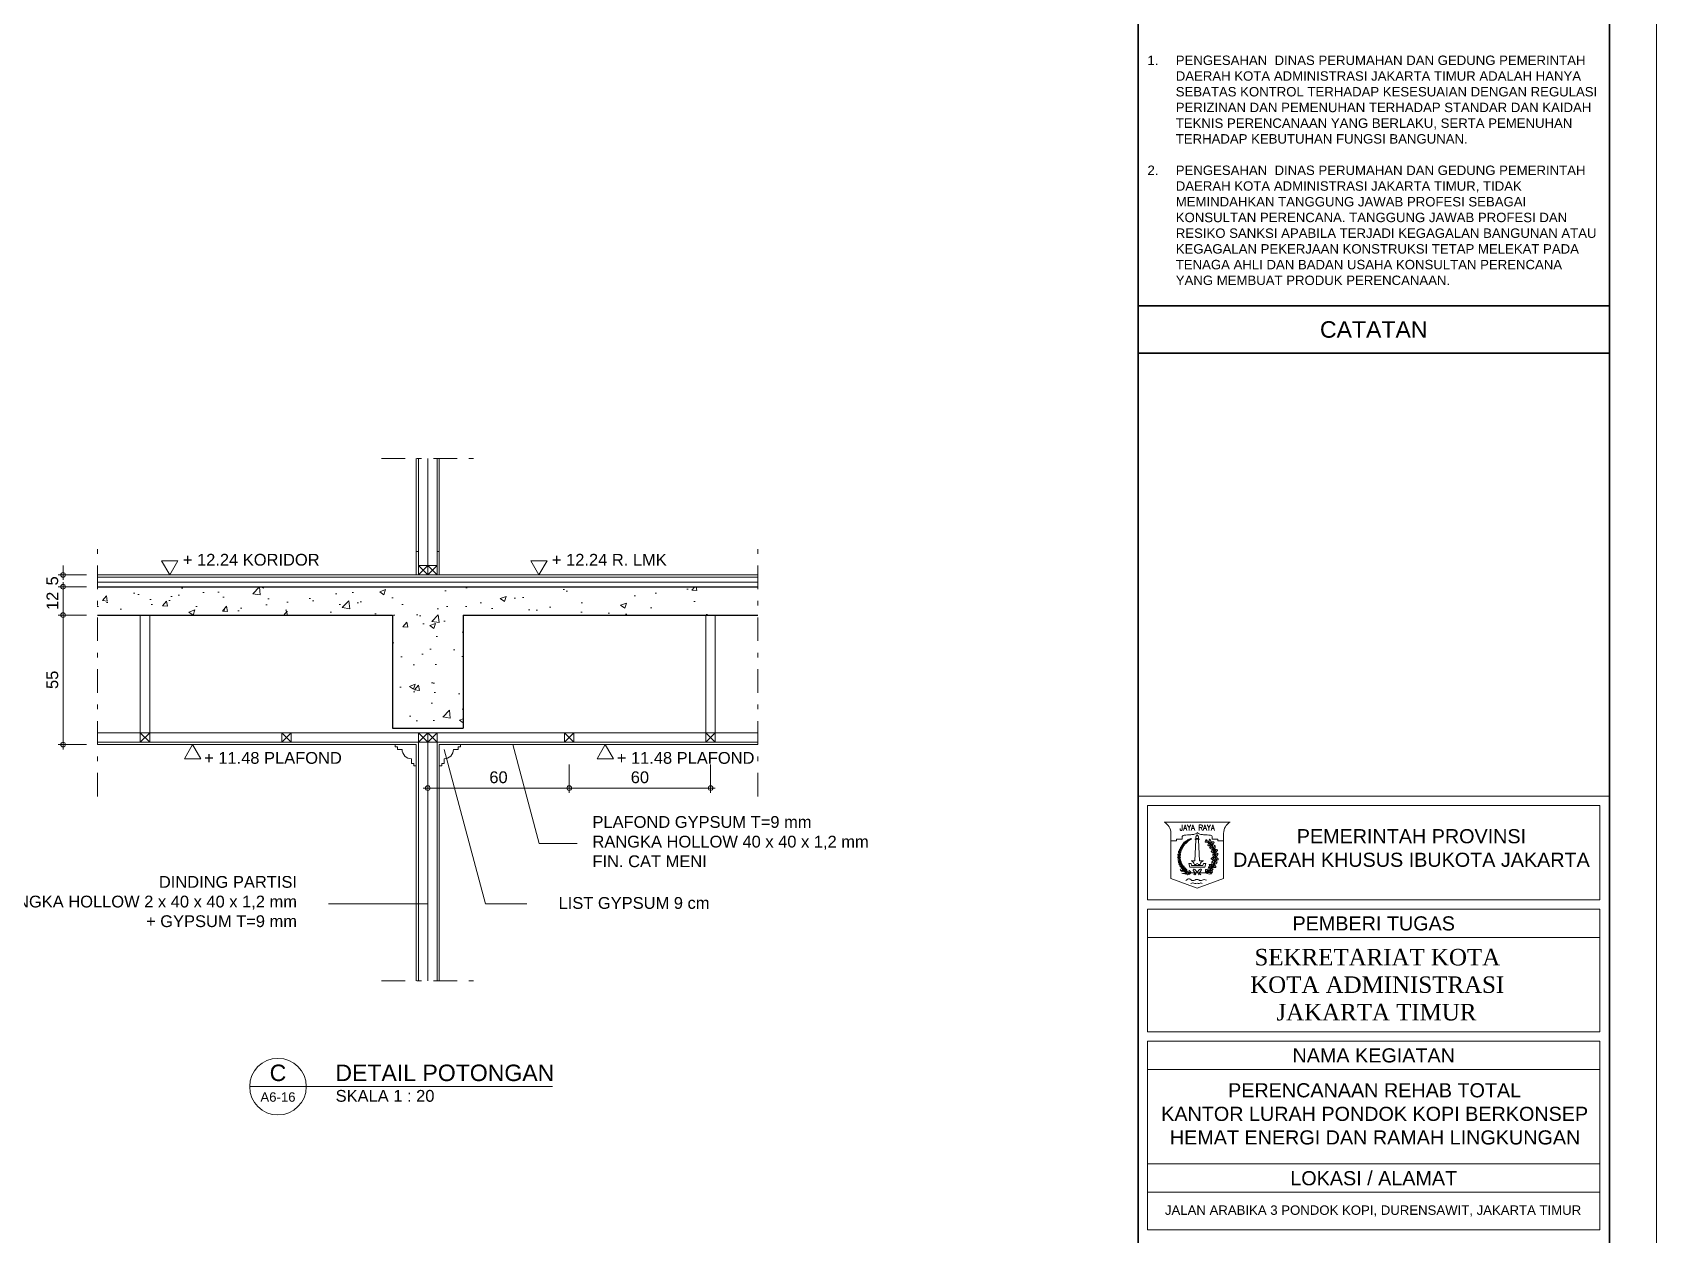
# Model space of a CAD drawing. Header units: millimetres. Extents: x -11 to 1625, y -267 to 180.
# Drawn here: x 611.28 to 645.74, y -45.44 to -19.94 of the extents above; entities that cross this region are included whole.
import ezdxf
from ezdxf.enums import TextEntityAlignment as Align

# ---------------------------------------------------------------- set-up
doc = ezdxf.new("R2010")
doc.units = ezdxf.units.MM
doc.linetypes.add('DASHDOT', pattern=[1, 0.5, -0.25, 0, -0.25])
for name, color, linetype, lineweight in [('ars', 11, 'Continuous', 5), ('blk', 1, 'Continuous', 30), ('GRS KOP', 1, 'Continuous', 35), ('kop', 7, 'Continuous', 20), ('lan', 7, 'Continuous', 15), ('not', 7, 'Continuous', 20), ('PARTISI', 190, 'Continuous', 9), ('pla', 213, 'Continuous', 15), ('u', 6, 'Continuous', 20)]:
    doc.layers.add(name, color=color, linetype=linetype, lineweight=lineweight)
doc.styles.add('BARU', font='complex.shx')
doc.styles.add('S', font='SIMPLEX', dxfattribs={"width": 1.1})
doc.styles.get("Standard").update_dxf_attribs({"font": 'ARIALUNI.TTF'})
doc.linetypes.add('BATTING', pattern='A,0.0001,-0.1,[134,ltypeshp.shx,S=0.1,R=0,X=-0.1,Y=0],-0.2,[134,ltypeshp.shx,S=0.1,R=180,X=0.1,Y=0],-0.1', length=0.4001)
doc.dimstyles.new('SK-20', dxfattribs={"dimtxt": 0.25, "dimasz": 0.1, "dimexe": 0.1, "dimexo": 0, "dimgap": 0.1, "dimtad": 1, "dimdec": 0, "dimlfac": 20, "dimzin": 12, "dimdsep": 46, "dimtxsty": 'Standard', "dimblk": 'BULAT', "dimcen": 0.1, "dimdle": 0.1, "dimclrd": 256, "dimclre": 256, "dimclrt": 256, "dimadec": 0, "dimazin": 3, "dimtfac": 1, "dimtdec": 0, "dimtix": 1, "dimtofl": 0, "dimtmove": 0, "dimatfit": 3, "dimldrblk": 'BULAT', "dimfxl": 0, "dimtolj": 1, "dimtzin": 0, "dimlwd": -1, "dimlwe": -1, "dimarcsym": 0})

# ---------------------------------------------------------------- blocks, each defined once
blk = doc.blocks.new('kop')
at = {"layer": 'ars'}
for p, q in [((74.521, 35.599), (74.496, 35.614)), ((74.534, 35.595), (74.538, 35.581)), ((74.578, 35.526), (74.553, 35.541)), ((74.578, 35.526), (74.581, 35.555)), ((74.6, 35.468), (74.612, 35.457)), ((74.621, 35.202), (74.607, 35.228)), ((74.614, 35.467), (74.614, 35.452)), ((74.634, 35.366), (74.615, 35.388)), ((74.621, 35.202), (74.64, 35.225)), ((74.631, 35.289), (74.635, 35.273)), ((74.634, 35.366), (74.643, 35.394)), ((74.642, 35.304), (74.637, 35.29)), ((74.472, 34.989), (74.502, 34.992)), ((74.537, 35.048), (74.537, 35.078)), ((74.552, 35.066), (74.578, 35.081))]:
    blk.add_line(p, q, dxfattribs=at)
for centre, radius, start, end in [((74.278, 35.315), 0.405, 114.0856, 237.6325), ((73.942, 35.493), 0.0488, 150.2996, 214.761), ((73.859, 35.489), 0.0488, 330.2996, 34.761), ((73.948, 35.451), 0.0488, 98.58, 163.0414), ((73.894, 35.513), 0.0488, 278.58, 343.0414), ((73.961, 35.528), 0.0488, 145.7989, 210.2603), ((73.879, 35.531), 0.0488, 325.7989, 30.2603), ((73.916, 35.552), 0.0488, 274.0793, 338.5407), ((73.965, 35.485), 0.0488, 94.0793, 158.5407), ((73.985, 35.56), 0.0488, 139.3679, 203.8292), ((73.904, 35.572), 0.0488, 319.3679, 23.8292), ((73.984, 35.517), 0.0488, 87.6483, 152.1096), ((73.943, 35.589), 0.0488, 267.6483, 332.1096), ((74.012, 35.589), 0.0488, 133.8416, 198.303), ((73.932, 35.609), 0.0488, 313.8416, 18.303), ((74.007, 35.547), 0.0488, 82.122, 146.5834), ((73.973, 35.622), 0.0488, 262.122, 326.5834), ((74.036, 35.612), 0.0439, 126.6239, 191.0853), ((73.967, 35.639), 0.0439, 306.6239, 11.0853), ((74.026, 35.575), 0.0439, 74.9043, 139.3657), ((74.005, 35.646), 0.0439, 254.9043, 319.3657), ((74, 35.656), 0.0352, 303.961, 8.4223), ((74.054, 35.632), 0.0352, 123.961, 188.4223), ((74.045, 35.603), 0.0352, 72.2414, 136.7027), ((74.03, 35.66), 0.0352, 252.2414, 316.7027), ((74.027, 35.676), 0.0352, 297.7406, 2.2019), ((74.078, 35.647), 0.0352, 117.7406, 182.2019), ((74.066, 35.619), 0.0352, 66.021, 130.4823), ((74.057, 35.677), 0.0352, 246.021, 310.4823), ((74.097, 35.661), 0.0281, 113.4007, 177.862), ((74.058, 35.688), 0.0281, 293.4007, 357.862), ((74.086, 35.64), 0.0281, 61.6811, 126.1424), ((74.082, 35.687), 0.0281, 241.6811, 306.1424), ((74.082, 35.701), 0.0281, 293.4007, 357.862), ((74.121, 35.674), 0.0281, 113.4007, 177.862), ((74.11, 35.653), 0.0281, 61.6811, 126.1424), ((74.106, 35.7), 0.0281, 241.6811, 306.1424), ((74.117, 35.713), 0.0281, 260.9368, 325.3982), ((74.136, 35.669), 0.0281, 80.9368, 145.3982), ((74.232, 35.315), 0.405, 302.3675, 44.4851), ((74.485, 35.674), 0.0613, 235.5154, 280.6207), ((74.445, 35.613), 0.0507, 1.4248, 71.624), ((74.541, 35.601), 0.0613, 235.5154, 280.6207), ((74.589, 35.652), 0.0795, 151.1819, 225.9956), ((74.502, 35.54), 0.0507, 1.4248, 71.624), ((74.526, 35.44), 0.0795, 20.9123, 95.7261), ((74.592, 35.547), 0.0795, 200.9123, 275.7261), ((74.464, 35.633), 0.0795, 331.1819, 45.9956), ((74.611, 35.596), 0.0507, 162.5946, 232.7938), ((74.538, 35.6), 0.0613, 313.598, 358.7033), ((74.684, 35.504), 0.0795, 133.1999, 208.0136), ((74.559, 35.525), 0.0795, 313.1999, 28.0136), ((73.816, 35.253), 0.061, 2.2926, 66.7539), ((73.901, 35.312), 0.061, 182.2926, 246.7539), ((73.829, 35.191), 0.061, 12.6628, 77.1241), ((73.902, 35.264), 0.061, 192.6628, 257.1241), ((73.906, 35.362), 0.061, 172.3995, 236.8608), ((73.812, 35.319), 0.061, 352.3995, 56.8608), ((73.907, 35.225), 0.061, 200.2151, 264.6765), ((73.844, 35.143), 0.061, 20.2151, 84.6765), ((73.916, 35.414), 0.061, 164.619, 229.0804), ((73.817, 35.384), 0.061, 344.619, 49.0804), ((73.921, 35.183), 0.061, 206.1601, 270.6214), ((73.867, 35.095), 0.061, 26.1601, 90.6214), ((73.933, 35.316), 0.061, 120.6799, 185.1412), ((73.842, 35.364), 0.061, 300.6799, 5.1412), ((73.923, 35.456), 0.0488, 158.8649, 223.3262), ((73.936, 35.271), 0.061, 130.573, 195.0343), ((73.852, 35.424), 0.061, 292.8994, 357.3608), ((73.937, 35.365), 0.061, 112.8994, 177.3608), ((73.842, 35.44), 0.0488, 338.8649, 43.3262), ((73.837, 35.302), 0.061, 310.573, 15.0343), ((73.943, 35.23), 0.061, 140.9432, 205.4045), ((73.873, 35.469), 0.0488, 287.1453, 351.6066), ((73.935, 35.415), 0.0488, 107.1453, 171.6066), ((73.841, 35.243), 0.061, 320.9432, 25.4045), ((73.957, 35.19), 0.061, 140.9432, 205.4045), ((73.854, 35.203), 0.061, 320.9432, 25.4045), ((73.974, 35.153), 0.061, 146.9028, 211.3642), ((73.871, 35.155), 0.061, 326.9028, 31.3642), ((73.997, 35.115), 0.061, 146.6953, 211.1566), ((73.893, 35.117), 0.061, 326.6953, 31.1566), ((74.644, 35.186), 0.0795, 153.0891, 227.9029), ((74.627, 35.286), 0.0613, 205.6201, 250.7254), ((74.52, 35.163), 0.0795, 333.0891, 47.9029), ((74.623, 35.449), 0.0613, 217.2288, 262.3342), ((74.663, 35.361), 0.0795, 171.1641, 245.9779), ((74.552, 35.301), 0.0795, 351.1641, 65.9779), ((74.566, 35.403), 0.0507, 343.1383, 53.3375), ((74.562, 35.252), 0.0507, 331.5296, 41.7288), ((74.602, 35.228), 0.0795, 271.02, 345.8338), ((74.68, 35.129), 0.0795, 91.02, 165.8338), ((74.682, 35.427), 0.0507, 150.0679, 220.2671), ((74.688, 35.241), 0.0507, 128.2781, 198.4773), ((74.63, 35.285), 0.0613, 279.2815, 324.3868), ((74.721, 35.315), 0.0795, 113.3027, 188.1164), ((74.611, 35.377), 0.0795, 293.3027, 8.1164), ((74.611, 35.447), 0.0613, 301.0712, 346.1766), ((73.941, 35.145), 0.061, 208.508, 272.9693), ((73.891, 35.055), 0.061, 28.508, 92.9693), ((73.921, 35.015), 0.061, 40.0311, 104.4924), ((73.953, 35.113), 0.061, 220.0311, 284.4924), ((73.956, 34.978), 0.061, 49.2006, 113.662), ((73.971, 35.08), 0.061, 229.2006, 293.662), ((74.021, 35.084), 0.061, 144.8635, 209.3249), ((73.918, 35.089), 0.061, 324.8635, 29.3249), ((73.99, 34.949), 0.061, 44.4223, 108.8836), ((74.014, 35.049), 0.061, 224.4223, 288.8836), ((74.049, 35.054), 0.061, 144.4903, 208.9516), ((73.946, 35.059), 0.061, 324.4903, 28.9516), ((74.08, 35.031), 0.061, 156.1803, 220.6416), ((73.978, 35.016), 0.061, 336.1803, 40.6416), ((74.567, 35.052), 0.0795, 137.1076, 211.9214), ((74.441, 35.064), 0.0795, 317.1076, 31.9214), ((74.547, 34.969), 0.0507, 83.4432, 153.6424), ((74.537, 35.042), 0.0613, 234.4466, 279.5519), ((74.569, 34.993), 0.0612, 69.8962, 144.7099), ((74.541, 35.085), 0.0612, 249.8962, 324.7099), ((74.582, 35.119), 0.0613, 176.9872, 222.0926), ((74.509, 35.12), 0.0507, 302.8967, 13.0959), ((74.629, 35.078), 0.0507, 106.5818, 176.781), ((74.591, 35.141), 0.0613, 257.5851, 302.6905)]:
    blk.add_arc(centre, radius, start, end, dxfattribs=at)
at = {"layer": 'ars', "color": 11}
for centre, radius, start, end in [((74.491, 34.995), 0.0613, 158.8696, 203.9749), ((74.422, 35.02), 0.0507, 284.779, 354.9783), ((74.44, 34.986), 0.016, 270, 302.3675)]:
    blk.add_arc(centre, radius, start, end, dxfattribs=at)
at = {"layer": 'ars'}
for points, start_tangent, end_tangent in [([(74.461, 35.651), (74.466, 35.634), (74.45, 35.624), (74.429, 35.623), (74.426, 35.64), (74.439, 35.661), (74.444, 35.672), (74.461, 35.663), (74.461, 35.651)], (0.714442, -0.699695), (0.714442, -0.699695)), ([(74.518, 35.578), (74.523, 35.561), (74.507, 35.551), (74.486, 35.55), (74.483, 35.567), (74.496, 35.588), (74.501, 35.599), (74.518, 35.589), (74.518, 35.578)], (0.714442, -0.699695), (0.714442, -0.699695)), ([(74.571, 35.605), (74.582, 35.591), (74.6, 35.598), (74.612, 35.615), (74.601, 35.627), (74.576, 35.629), (74.564, 35.631), (74.562, 35.612), (74.571, 35.605)], (0.149901, -0.988701), (0.149901, -0.988701)), ([(74.551, 35.127), (74.539, 35.113), (74.521, 35.122), (74.51, 35.139), (74.522, 35.151), (74.547, 35.151), (74.559, 35.152), (74.56, 35.133), (74.551, 35.127)], (-0.223771, -0.974642), (-0.223771, -0.974642)), ([(74.594, 35.435), (74.593, 35.416), (74.574, 35.412), (74.555, 35.418), (74.556, 35.435), (74.576, 35.451), (74.584, 35.459), (74.597, 35.445), (74.594, 35.435)], (0.458819, -0.88853), (0.458819, -0.88853)), ([(74.596, 35.277), (74.591, 35.26), (74.572, 35.259), (74.554, 35.269), (74.559, 35.285), (74.581, 35.297), (74.591, 35.303), (74.601, 35.287), (74.596, 35.277)], (0.270637, -0.962681), (0.270637, -0.962681)), ([(74.644, 35.445), (74.652, 35.429), (74.671, 35.432), (74.687, 35.445), (74.678, 35.46), (74.654, 35.467), (74.643, 35.472), (74.637, 35.453), (74.644, 35.445)], (-0.068112, -0.997678), (-0.068112, -0.997678)), ([(74.66, 35.272), (74.661, 35.253), (74.68, 35.25), (74.699, 35.256), (74.697, 35.273), (74.677, 35.288), (74.669, 35.297), (74.656, 35.282), (74.66, 35.272)], (-0.433585, -0.901113), (-0.433585, -0.901113)), ([(74.463, 35.013), (74.447, 35.004), (74.433, 35.018), (74.428, 35.037), (74.443, 35.045), (74.467, 35.037), (74.479, 35.034), (74.474, 35.016), (74.463, 35.013)], (-0.515761, -0.856733), (-0.515761, -0.856733)), ([(74.549, 35.011), (74.537, 34.997), (74.548, 34.981), (74.566, 34.972), (74.576, 34.985), (74.573, 35.01), (74.573, 35.022), (74.554, 35.021), (74.549, 35.011)], (-0.942817, -0.33331), (-0.942817, -0.33331)), ([(74.614, 35.117), (74.608, 35.1), (74.624, 35.089), (74.645, 35.088), (74.649, 35.104), (74.636, 35.126), (74.631, 35.137), (74.614, 35.128), (74.614, 35.117)], (-0.735998, -0.676983), (-0.735998, -0.676983))]:
    blk.add_spline(points, degree=3, dxfattribs=dict(at, start_tangent=start_tangent, end_tangent=end_tangent))
for points in [[(74.445, 34.97), (74.47, 34.975), (74.522, 34.973), (74.56, 34.955)], [(74.445, 34.97), (74.468, 34.959), (74.518, 34.947), (74.56, 34.955)]]:
    blk.add_spline(points, degree=3, dxfattribs=at)
at = {"layer": 'GRS KOP'}
for p, q in [((73, 1), (73, 54)), ((83, 1), (83, 54)), ((73, 47), (83, 47)), ((73, 46), (83, 46))]:
    blk.add_line(p, q, dxfattribs=at)
blk.add_lwpolyline([(1, 54), (83, 54), (83, 1), (1, 1)], close=True, dxfattribs=at)
at = {"layer": 'kop', "color": 7}
for p, q in [((84, 55), (84, 0)), ((84, 55), (84, 0)), ((74.205, 35.69), (74.305, 35.69)), ((74.225, 35.67), (74.205, 35.23)), ((74.235, 35.698), (74.275, 35.698)), ((74.285, 35.67), (74.305, 35.23)), ((74.075, 35.17), (74.124, 35.17)), ((74.075, 35.17), (74.095, 35.09)), ((74.124, 35.23), (74.124, 35.228)), ((74.124, 35.23), (74.205, 35.23)), ((74.124, 35.228), (74.129, 35.228)), ((74.124, 35.17), (74.134, 35.13)), ((74.195, 35.15), (74.235, 35.15)), ((74.275, 35.15), (74.315, 35.15)), ((74.305, 35.23), (74.386, 35.23)), ((74.376, 35.13), (74.386, 35.17)), ((74.381, 35.228), (74.386, 35.228)), ((74.386, 35.23), (74.386, 35.228)), ((74.386, 35.17), (74.435, 35.17)), ((74.415, 35.09), (74.435, 35.17)), ((74.095, 35.09), (74.415, 35.09)), ((74.134, 35.13), (74.376, 35.13))]:
    blk.add_line(p, q, dxfattribs=at)
at = {"layer": 'kop'}
for p, q in [((83, 36.6), (73, 36.6)), ((73.2, 34.4), (73.2, 36.4)), ((82.8, 36.4), (73.2, 36.4)), ((82.8, 34.4), (82.8, 36.4)), ((82.8, 34.4), (73.2, 34.4)), ((73.2, 31.6), (73.2, 34.2)), ((82.8, 34.2), (73.2, 34.2)), ((82.8, 31.6), (82.8, 34.2)), ((82.8, 33.6), (73.2, 33.6)), ((82.8, 31.6), (73.2, 31.6)), ((73.2, 27.4), (73.2, 31.4)), ((82.8, 31.4), (73.2, 31.4)), ((82.8, 27.4), (82.8, 31.4)), ((82.8, 30.8), (73.2, 30.8)), ((82.8, 28.8), (73.2, 28.8)), ((82.8, 28.2), (73.2, 28.2)), ((82.8, 27.4), (73.2, 27.4))]:
    blk.add_line(p, q, dxfattribs=at)
at = {"layer": 'kop', "color": 5}
for p, q in [((74.955, 36.05), (73.555, 36.05)), ((73.695, 35.81), (73.695, 34.85)), ((73.695, 35.65), (73.815, 35.65)), ((73.815, 35.69), (73.815, 35.65)), ((73.815, 35.69), (73.935, 35.69)), ((73.935, 35.73), (73.935, 35.69)), ((74.575, 35.73), (74.575, 35.69)), ((74.695, 35.69), (74.575, 35.69)), ((74.695, 35.69), (74.695, 35.65)), ((74.815, 35.65), (74.695, 35.65)), ((74.815, 35.81), (74.815, 34.85)), ((73.695, 34.85), (74.255, 34.65)), ((74.225, 34.95), (74.171, 35.022)), ((74.255, 34.986), (74.203, 35.046)), ((74.225, 34.95), (74.21, 34.93)), ((74.255, 34.986), (74.307, 35.046)), ((74.255, 34.65), (74.815, 34.85)), ((74.285, 34.95), (74.339, 35.022)), ((74.285, 34.95), (74.3, 34.93))]:
    blk.add_line(p, q, dxfattribs=at)
at = {"layer": 'kop', "color": 7}
for points in [[(74.235, 35.698), (74.233, 35.701), (74.231, 35.704), (74.229, 35.707), (74.228, 35.71), (74.227, 35.713), (74.227, 35.715), (74.226, 35.718), (74.226, 35.72), (74.226, 35.723), (74.226, 35.725), (74.226, 35.728), (74.226, 35.731), (74.226, 35.733), (74.227, 35.736), (74.228, 35.738), (74.229, 35.741), (74.23, 35.743), (74.232, 35.746), (74.234, 35.749), (74.236, 35.753), (74.24, 35.758), (74.244, 35.763), (74.249, 35.77), (74.255, 35.778)], [(74.275, 35.698), (74.277, 35.701), (74.279, 35.704), (74.281, 35.707), (74.282, 35.71), (74.283, 35.713), (74.283, 35.715), (74.284, 35.718), (74.284, 35.72), (74.284, 35.723), (74.284, 35.725), (74.284, 35.728), (74.284, 35.731), (74.284, 35.733), (74.283, 35.736), (74.282, 35.738), (74.281, 35.741), (74.28, 35.743), (74.278, 35.746), (74.276, 35.749), (74.274, 35.753), (74.27, 35.758), (74.266, 35.763), (74.261, 35.77), (74.255, 35.778)]]:
    blk.add_lwpolyline(points, dxfattribs=at)
at = {"layer": 'kop', "color": 1}
blk.add_lwpolyline([(74.07, 34.97), (74.44, 34.97)], close=True, dxfattribs=at)
at = {"layer": 'kop', "color": 5}
for points in [[(74.21, 34.97), (74.18, 34.93)], [(74.3, 34.97), (74.33, 34.93)]]:
    blk.add_lwpolyline(points, dxfattribs=at)
for centre, radius, start, end in [((73.419, 35.81), 0.276, 0, 60.5129), ((75.091, 35.81), 0.276, 119.4871, 180), ((73.975, 35.73), 0.04, 90, 180), ((74.535, 35.73), 0.04, 0, 90), ((74.187, 35.034), 0.02, 36.8699, 216.8699), ((74.323, 35.034), 0.02, 323.1301, 143.1301)]:
    blk.add_arc(centre, radius, start, end, dxfattribs=at)
at = {"layer": 'kop', "color": 7}
for centre, radius, start, end in [((74.198, 35.663), 0.0283, 15, 75), ((74.312, 35.663), 0.0283, 105, 165), ((74.079, 35.119), 0.12, 15, 65.3894), ((74.255, 35.15), 0.02, 0, 180), ((74.431, 35.119), 0.12, 114.6106, 165)]:
    blk.add_arc(centre, radius, start, end, dxfattribs=at)
at = {"layer": 'kop', "color": 1}
blk.add_arc((74.07, 34.986), 0.016, 237.6325, 270, dxfattribs=at)
at = {"layer": 'kop', "color": 5}
for points in [[(74.255, 35.83), (74.232, 35.807), (74.2, 35.793), (74.12, 35.782), (74.046, 35.777), (73.975, 35.77)], [(74.255, 35.83), (74.278, 35.807), (74.31, 35.793), (74.39, 35.782), (74.464, 35.777), (74.535, 35.77)], [(74.023, 34.99), (74.006, 34.984), (73.974, 34.992), (73.925, 35.01), (73.891, 35.041)], [(74.038, 34.971), (74.016, 34.967), (73.997, 34.959), (73.964, 34.956), (73.932, 34.964)], [(74.082, 34.965), (74.066, 34.956), (74.034, 34.952), (74.006, 34.952), (73.992, 34.948)], [(74.015, 34.807), (74.089, 34.844), (74.162, 34.807), (74.249, 34.833), (74.326, 34.809), (74.4, 34.83), (74.45, 34.817)], [(74.125, 34.97), (74.104, 34.959), (74.093, 34.947), (74.051, 34.932), (74.033, 34.937)], [(74.113, 34.984), (74.085, 34.986), (74.071, 34.993), (74.051, 34.993)], [(74.125, 34.97), (74.112, 34.996), (74.085, 35.02), (74.081, 35.031)], [(74.12, 34.747), (74.16, 34.759), (74.204, 34.744), (74.255, 34.753), (74.3, 34.744), (74.332, 34.758), (74.357, 34.749)]]:
    blk.add_spline(points, degree=3, dxfattribs=at)
at = {"layer": 'kop'}
for s, height, p in [('CATATAN', 0.35, (78, 46.5)), ('PEMERINTAH PROVINSI', 0.29998, (78.8, 35.75)), ('DAERAH KHUSUS IBUKOTA JAKARTA', 0.29998, (78.8, 35.25)), ('PEMBERI TUGAS', 0.3, (78, 33.9)), ('NAMA KEGIATAN', 0.3, (78, 31.1)), ('LOKASI / ALAMAT', 0.3, (78, 28.5)), ('JALAN ARABIKA 3 PONDOK KOPI, DURENSAWIT, JAKARTA TIMUR', 0.2, (77.986, 27.8))]:
    blk.add_text(s, height=height, dxfattribs=at).set_placement(p, align=Align.MIDDLE)
at = {"layer": 'kop', "color": 5, "style": 'BARU', "width": 0.9}
blk.add_text('JAYA RAYA', height=0.12, dxfattribs=at).set_placement((74.255, 35.93), align=Align.MIDDLE)
at = {"layer": 'kop', "insert": (73.2, 49.875), "char_height": 0.2, "width": 9.6, "attachment_point": 4}
blk.add_mtext('\\pi-0.6,l0.6,t0.6;1.^IPENGESAHAN  DINAS PERUMAHAN DAN GEDUNG PEMERINTAH DAERAH KOTA ADMINISTRASI JAKARTA TIMUR ADALAH HANYA SEBATAS KONTROL TERHADAP KESESUAIAN DENGAN REGULASI PERIZINAN DAN PEMENUHAN TERHADAP STANDAR DAN KAIDAH TEKNIS PERENCANAAN YANG BERLAKU, SERTA PEMENUHAN TERHADAP KEBUTUHAN FUNGSI BANGUNAN.\\P\\P2.^IPENGESAHAN  DINAS PERUMAHAN DAN GEDUNG PEMERINTAH DAERAH KOTA ADMINISTRASI JAKARTA TIMUR, TIDAK MEMINDAHKAN TANGGUNG JAWAB PROFESI SEBAGAI KONSULTAN PERENCANA. TANGGUNG JAWAB PROFESI DAN RESIKO SANKSI APABILA TERJADI KEGAGALAN BANGUNAN ATAU KEGAGALAN PEKERJAAN KONSTRUKSI TETAP MELEKAT PADA TENAGA AHLI DAN BADAN USAHA KONSULTAN PERENCANA YANG MEMBUAT PRODUK PERENCANAAN.', dxfattribs=at)
at = {"layer": 'kop', "insert": (74.033, 33.359), "char_height": 0.35, "attachment_point": 1, "style": 'BARU'}
blk.add_mtext_dynamic_manual_height_columns('\\pi1.4375;{\\fRomantic|b0|i0|c2|p2;SEKRETARIAT KOTA\\P\\pi1.3461;KOTA ADMINISTRASI\\P\\pi1.9027;JAKARTA TIMUR}', width=7.94943, gutter_width=1.5, heights=[0], dxfattribs=at)
at = {"layer": 'kop', "insert": (73.464, 30.51), "char_height": 0.3, "attachment_point": 1}
blk.add_mtext_dynamic_manual_height_columns('\\pi1.446;PERENCANAAN REHAB TOTAL \\P\\pi0.026798;KANTOR LURAH PONDOK KOPI BERKONSEP \\P\\pi0.21087;HEMAT ENERGI DAN RAMAH LINGKUNGAN', width=9.06362, gutter_width=1.5, heights=[0], dxfattribs=at)
at = {"layer": 'kop', "style": 'BARU', "flags": 4}
for p, height in [((73.8, 5.4), 0.35), ((80.303, 5.382), 0.25), ((73.8, 4.9), 0.35), ((80.303, 4.882), 0.25), ((73.8, 4.4), 0.35), ((80.303, 4.382), 0.25)]:
    blk.add_attdef('-', p, '', height=height, dxfattribs=at)
at = {"layer": 'kop', "flags": 4}
for tag, p in [('AR-00', (78.057, 2.648)), ('00', (81.238, 2.647))]:
    blk.add_attdef(tag, text='', height=0.35, dxfattribs=at).set_placement(p, align=Align.MIDDLE)
blk = doc.blocks.new('BULAT')
for p, q in [((-1, 0), (1, 0)), ((0, -1), (0, 1))]:
    blk.add_line(p, q)
blk.add_circle((0, 0), 0.5)
blk = doc.blocks.new('*D2873')
at = {"layer": 'Defpoints', "color": 0, "ltscale": 0.15}
for p in [(622.669, -35.465), (625.669, -35.465), (625.669, -35.965)]:
    blk.add_point(p, dxfattribs=at)
at = {"layer": 'u', "ltscale": 0.15}
for p, q in [((622.669, -35.465), (622.669, -36.065)), ((625.669, -35.465), (625.669, -36.065)), ((622.769, -35.965), (625.569, -35.965))]:
    blk.add_line(p, q, dxfattribs=at)
at = {"layer": 'u', "ltscale": 0.15, "xscale": 0.1, "yscale": 0.1, "zscale": 0.1, "rotation": 180}
blk.add_blockref('BULAT', (622.669, -35.965), dxfattribs=at)
at = {"layer": 'u', "ltscale": 0.15, "xscale": 0.1, "yscale": 0.1, "zscale": 0.1}
blk.add_blockref('BULAT', (625.669, -35.965), dxfattribs=at)
at = {"layer": 'u', "ltscale": 0.15, "insert": (624.169, -35.737), "char_height": 0.25, "attachment_point": 5}
blk.add_mtext('\\A1;60', dxfattribs=at)
blk = doc.blocks.new('PEILA')
blk.add_lwpolyline([(-0.188, -0.325), (0.188, -0.325), (0, 0)], close=True)
at = {"style": 'S', "width": 1.1, "flags": 4}
blk.add_attdef('CAT', (0.265, -0.289), '', height=0.2, dxfattribs=at)
blk = doc.blocks.new('Ndtpd')
blk.add_line((0.747, 0), (-0.747, 0))
blk.add_circle((0, 0), 0.747)
at = {"flags": 4}
for tag, height, p in [('NO', 0.5, (0, 0.148)), ('NOLBR', 0.3, (0, -0.398))]:
    blk.add_attdef(tag, text='', height=height, dxfattribs=at).set_placement(p, align=Align.CENTER)
for tag, p, height in [('NDTPD', (1.516, 0.148), 0.5), ('SKALA', (1.523, -0.398), 0.3)]:
    blk.add_attdef(tag, p, '', height=height, dxfattribs=at)
blk = doc.blocks.new('PEIL')
blk.add_lwpolyline([(-0.188, 0.325), (0.188, 0.325), (0, 0)], close=True)
at = {"style": 'S', "width": 1.1, "flags": 4}
blk.add_attdef('CAT', (0.265, 0.036), '', height=0.2, dxfattribs=at)
blk = doc.blocks.new('*D2874')
at = {"layer": 'Defpoints', "color": 0, "ltscale": 0.15}
for p in [(619.669, -35.465), (622.669, -35.465), (622.669, -35.965)]:
    blk.add_point(p, dxfattribs=at)
at = {"layer": 'u', "ltscale": 0.15}
for p, q in [((619.669, -35.465), (619.669, -36.065)), ((622.669, -35.465), (622.669, -36.065)), ((619.769, -35.965), (622.569, -35.965))]:
    blk.add_line(p, q, dxfattribs=at)
at = {"layer": 'u', "ltscale": 0.15, "xscale": 0.1, "yscale": 0.1, "zscale": 0.1, "rotation": 180}
blk.add_blockref('BULAT', (619.669, -35.965), dxfattribs=at)
at = {"layer": 'u', "ltscale": 0.15, "xscale": 0.1, "yscale": 0.1, "zscale": 0.1}
blk.add_blockref('BULAT', (622.669, -35.965), dxfattribs=at)
at = {"layer": 'u', "ltscale": 0.15, "insert": (621.169, -35.737), "char_height": 0.25, "attachment_point": 5}
blk.add_mtext('\\A1;60', dxfattribs=at)
blk = doc.blocks.new('*D2875')
at = {"layer": 'Defpoints', "color": 0, "ltscale": 0.15}
for p in [(611.93, -31.694), (612.43, -31.444), (612.43, -31.694)]:
    blk.add_point(p, dxfattribs=at)
at = {"layer": 'u', "ltscale": 0.15}
for p, q in [((611.93, -31.344), (611.93, -31.244)), ((612.43, -31.444), (611.83, -31.444)), ((612.43, -31.694), (611.83, -31.694)), ((611.93, -31.794), (611.93, -31.894))]:
    blk.add_line(p, q, dxfattribs=at)
at = {"layer": 'u', "ltscale": 0.15, "xscale": 0.1, "yscale": 0.1, "zscale": 0.1}
for p, rotation in [((611.93, -31.444), 270), ((611.93, -31.694), 90)]:
    blk.add_blockref('BULAT', p, dxfattribs=dict(at, rotation=rotation))
at = {"layer": 'u', "ltscale": 0.15, "insert": (611.703, -31.569), "char_height": 0.25, "attachment_point": 5, "rotation": 90}
blk.add_mtext('\\A1;5', dxfattribs=at)
blk = doc.blocks.new('*D2876')
at = {"layer": 'Defpoints', "color": 0, "ltscale": 0.15}
for p in [(612.43, -31.694), (611.93, -32.294), (612.43, -32.294)]:
    blk.add_point(p, dxfattribs=at)
at = {"layer": 'u', "ltscale": 0.15}
for p, q in [((612.43, -31.694), (611.83, -31.694)), ((611.93, -31.794), (611.93, -32.194)), ((612.43, -32.294), (611.83, -32.294))]:
    blk.add_line(p, q, dxfattribs=at)
at = {"layer": 'u', "ltscale": 0.15, "xscale": 0.1, "yscale": 0.1, "zscale": 0.1}
for p, rotation in [((611.93, -31.694), 90), ((611.93, -32.294), 270)]:
    blk.add_blockref('BULAT', p, dxfattribs=dict(at, rotation=rotation))
at = {"layer": 'u', "ltscale": 0.15, "insert": (611.705, -31.994), "char_height": 0.25, "attachment_point": 5, "rotation": 90}
blk.add_mtext('\\A1;12', dxfattribs=at)
blk = doc.blocks.new('*D2877')
at = {"layer": 'Defpoints', "color": 0, "ltscale": 0.15}
for p in [(612.43, -32.294), (611.93, -35.044), (612.43, -35.044)]:
    blk.add_point(p, dxfattribs=at)
at = {"layer": 'u', "ltscale": 0.15}
for p, q in [((612.43, -32.294), (611.83, -32.294)), ((611.93, -32.394), (611.93, -34.944)), ((612.43, -35.044), (611.83, -35.044))]:
    blk.add_line(p, q, dxfattribs=at)
at = {"layer": 'u', "ltscale": 0.15, "xscale": 0.1, "yscale": 0.1, "zscale": 0.1}
for p, rotation in [((611.93, -32.294), 90), ((611.93, -35.044), 270)]:
    blk.add_blockref('BULAT', p, dxfattribs=dict(at, rotation=rotation))
at = {"layer": 'u', "ltscale": 0.15, "insert": (611.703, -33.669), "char_height": 0.25, "attachment_point": 5, "rotation": 90}
blk.add_mtext('\\A1;55', dxfattribs=at)

msp = doc.modelspace()

# ---------------------------------------------------------------- hatches: boundary and pattern name
at = {"layer": 'lan'}
h = msp.add_hatch(dxfattribs=at)
h.set_pattern_fill('AR-CONC', color=256, scale=0.007)
h.set_pattern_definition([(50, (288.0451, -128.5819), (1.2752927, -0.1115736), [0.13335, -1.46685]), (355, (288.0451, -128.5819), (-0.246704, 1.337398), [0.10668, -1.173484]), (100.45144, (288.1514, -128.5912), (1.0285887, 1.2258243), [0.11333, -1.2466317]), (46.1842, (288.0451, -128.2263), (1.897553, -0.294296), [0.200025, -2.200275]), (96.63556, (288.2032, -128.2508), (1.661829, 1.731983), [0.169995, -1.869949]), (351.18415, (288.0451, -128.2263), (1.661829, 1.731983), [0.16002, -1.760218]), (21, (288.2229, -128.3152), (1.0613007, -0.7158564), [0.13335, -1.46685]), (326, (288.2229, -128.3152), (0.432614, 1.289316), [0.10668, -1.17348]), (71.45144, (288.3113, -128.3748), (1.493915, 0.5734594), [0.11333, -1.2466296]), (37.5, (288.0451, -128.58186), (0.0216202, 0.5918853), [0, -1.159256, 0, -1.19126, 0, -1.177925]), (7.5, (288.0451, -128.58186), (0.4677376, 0.701264), [0, -0.679196, 0, -1.132586, 0, -0.448945]), (327.5, (287.6486, -128.58186), (0.94913417, -0.0401012), [0, -0.4445, 0, -1.38684, 0, -1.84023]), (317.5, (287.4708, -128.58186), (1.0369043, 0.1779854), [0, -0.57785, 0, -0.921004, 0, -1.30683])])
h.paths.add_polyline_path([(612.6633993, -31.6935831), (612.6633993, -32.2935831), (618.918568, -32.2935831), (618.918568, -34.6935831), (620.418568, -34.6935831), (620.418568, -32.2935831), (625.9712954, -32.2935831), (625.9712954, -31.6935831)])

# ---------------------------------------------------------------- linework, layer by layer
at = {"layer": 'ars'}
for p, q in [((619.423568, -28.9731352), (619.423568, -31.4435831)), ((619.913568, -28.9731352), (619.913568, -31.4435831)), ((619.423568, -30.9435831), (619.468568, -30.9435831)), ((619.868568, -30.9435831), (619.913568, -30.9435831)), ((619.468568, -31.4435831), (619.668568, -31.2435831)), ((619.468568, -31.2435831), (619.668568, -31.4435831)), ((619.868568, -31.4435831), (619.668568, -31.2435831)), ((619.868568, -31.2435831), (619.668568, -31.4435831)), ((612.6633993, -31.4435831), (626.6737366, -31.4435831)), ((612.6633993, -31.4935831), (626.6737366, -31.4935831)), ((613.568568, -34.9935831), (613.768568, -34.7935831)), ((613.568568, -34.7935831), (613.768568, -34.9935831)), ((616.568568, -34.9935831), (616.768568, -34.7935831)), ((616.568568, -34.7935831), (616.768568, -34.9935831)), ((619.468568, -34.9935831), (619.668568, -34.7935831)), ((619.468568, -34.7935831), (619.668568, -34.9935831)), ((619.868568, -34.9935831), (619.668568, -34.7935831)), ((619.868568, -34.7935831), (619.668568, -34.9935831)), ((622.768568, -34.9935831), (622.568568, -34.7935831)), ((622.768568, -34.7935831), (622.568568, -34.9935831)), ((625.768568, -34.9935831), (625.568568, -34.7935831)), ((625.768568, -34.7935831), (625.568568, -34.9935831)), ((612.6633993, -35.0435831), (619.423568, -35.0435831)), ((619.423568, -35.0435831), (619.423568, -40.0543592)), ((619.913568, -35.0435831), (626.6737366, -35.0435831)), ((619.913568, -35.0435831), (619.913568, -40.0543592))]:
    msp.add_line(p, q, dxfattribs=at)
at = {"layer": 'ars', "linetype": 'BATTING', "ltscale": 0.25}
msp.add_line((612.6633993, -31.5935831), (626.6737366, -31.5935831), dxfattribs=at)
at = {"layer": 'blk'}
for p, q in [((612.6633993, -31.6935831), (626.6737366, -31.6935831)), ((612.6633993, -32.2935831), (618.918568, -32.2935831)), ((618.918568, -32.2935831), (618.918568, -34.6935831)), ((620.418568, -32.2935831), (620.418568, -34.6935831)), ((620.418568, -32.2935831), (626.6737366, -32.2935831)), ((618.918568, -34.6935831), (620.418568, -34.6935831))]:
    msp.add_line(p, q, dxfattribs=at)
at = {"layer": 'lan'}
for points in [[(619.023568, -35.1435831), (619.023568, -35.0935831), (618.973568, -35.0935831), (618.973568, -35.0435831), (619.423568, -35.0435831), (619.423568, -35.4935831), (619.373568, -35.4935831), (619.373568, -35.4435831), (619.323568, -35.4435831), (619.323568, -35.3435831, -0.4142135624), (619.123568, -35.1435831)], [(620.313568, -35.1435831), (620.313568, -35.0935831), (620.363568, -35.0935831), (620.363568, -35.0435831), (619.913568, -35.0435831), (619.913568, -35.4935831), (619.963568, -35.4935831), (619.963568, -35.4435831), (620.013568, -35.4435831), (620.013568, -35.3435831, 0.4142135624), (620.213568, -35.1435831)]]:
    msp.add_lwpolyline(points, format="xyb", close=True, dxfattribs=at)
at = {"layer": 'not', "linetype": 'DASHDOT'}
for p, q in [((618.688568, -28.9731352), (620.648568, -28.9731352)), ((612.6633993, -36.1435122), (612.6633993, -30.8637168)), ((626.6737366, -36.1435122), (626.6737366, -30.8637168)), ((618.688568, -40.0543592), (620.648568, -40.0543592))]:
    msp.add_line(p, q, dxfattribs=at)
at = {"layer": 'not'}
for p, q in [((620.8910005, -38.4182061), (620.013568, -35.1435831)), ((622.0335761, -37.144349), (621.4706775, -35.0435831)), ((622.839771, -37.144349), (622.0335761, -37.144349)), ((617.5644772, -38.421232), (619.668568, -38.421232)), ((621.7726587, -38.4182061), (620.8910005, -38.4182061)), ((617.0902397, -42.2993708), (622.3172773, -42.2993708))]:
    msp.add_line(p, q, dxfattribs=at)
at = {"layer": 'PARTISI'}
for p, q in [((619.468568, -28.9731352), (619.468568, -31.4435831)), ((619.668568, -28.9731352), (619.668568, -31.4435831)), ((619.868568, -28.9731352), (619.868568, -31.4435831)), ((619.468568, -31.2435831), (619.868568, -31.2435831)), ((619.468568, -34.7935831), (619.468568, -40.0543592)), ((619.668568, -34.7935831), (619.668568, -40.0543592)), ((619.868568, -34.7935831), (619.868568, -40.0543592))]:
    msp.add_line(p, q, dxfattribs=at)
at = {"layer": 'pla'}
for p, q in [((613.568568, -32.2935831), (613.568568, -34.9935831)), ((613.768568, -32.2935831), (613.768568, -34.9935831)), ((625.568568, -32.2935831), (625.568568, -34.9935831)), ((625.768568, -32.2935831), (625.768568, -34.9935831)), ((612.6633993, -34.7935831), (626.6737366, -34.7935831)), ((616.568568, -34.7935831), (616.568568, -34.9935831)), ((616.768568, -34.7935831), (616.768568, -34.9935831)), ((622.568568, -34.7935831), (622.568568, -34.9935831)), ((622.768568, -34.7935831), (622.768568, -34.9935831)), ((612.6633993, -34.9935831), (626.6737366, -34.9935831))]:
    msp.add_line(p, q, dxfattribs=at)

# ---------------------------------------------------------------- block references
at = {"layer": 'kop'}
msp.add_blockref('kop', (561.7382055, -72.7359174), dxfattribs=at)
at = {"layer": 'not'}
ref = msp.add_blockref('PEIL', (614.195188, -31.4435831), dxfattribs=dict(at, xscale=0.9237604307034011, yscale=0.9237604307034011, zscale=0.9237604307034011))
ref.add_attrib('CAT', '+ 12.24 KORIDOR', (614.4718616, -31.2462772), dxfattribs={"layer": '0', "height": 0.25, "flags": 4})
ref = msp.add_blockref('PEIL', (622.0257771, -31.4435831), dxfattribs=dict(at, xscale=0.9237604307034011, yscale=0.9237604307034011, zscale=0.9237604307034011))
ref.add_attrib('CAT', '+ 12.24 R. LMK', (622.3024507, -31.2462772), dxfattribs={"layer": '0', "height": 0.25, "flags": 4})
ref = msp.add_blockref('PEILA', (614.6799616, -35.0435831), dxfattribs=dict(at, xscale=0.9237604307034011, yscale=0.9237604307034011, zscale=0.9237604307034011))
ref.add_attrib('CAT', '+ 11.48 PLAFOND', (614.923307, -35.4501349), dxfattribs={"layer": '0', "height": 0.25, "flags": 4})
ref = msp.add_blockref('PEILA', (623.4345428, -35.0435831), dxfattribs=dict(at, xscale=0.9237604307034011, yscale=0.9237604307034011, zscale=0.9237604307034011))
ref.add_attrib('CAT', '+ 11.48 PLAFOND', (623.6778882, -35.4501349), dxfattribs={"layer": '0', "height": 0.25, "flags": 4})
ref = msp.add_blockref('Ndtpd', (616.4902397, -42.2993708), dxfattribs=dict(at, xscale=0.803212851405533, yscale=0.803212851405533, zscale=0.803212851405533))
ref.add_attrib('NO', 'C', dxfattribs={"layer": '0', "height": 0.35, "flags": 4}).set_placement((616.4899126, -42.1808449), align=Align.CENTER)
ref.add_attrib('NDTPD', 'DETAIL POTONGAN', (617.7079244, -42.1808449), dxfattribs={"layer": '0', "height": 0.35, "flags": 4})
ref.add_attrib('NOLBR', 'A6-16', dxfattribs={"layer": '0', "height": 0.2, "flags": 4}).set_placement((616.4899126, -42.6193407), align=Align.CENTER)
ref.add_attrib('SKALA', 'SKALA 1 : 20', (617.7137244, -42.6193407), dxfattribs={"layer": '0', "height": 0.25, "flags": 4})

# ---------------------------------------------------------------- texts
at = {"layer": 'not', "char_height": 0.25}
for s, width, insert, attachment_point in [('PLAFOND GYPSUM T=9 mm\\PRANGKA HOLLOW 40 x 40 x 1,2 mm\\PFIN. CAT MENI', 5.991879666, (623.1628508, -36.5590907), 1), ('DINDING PARTISI\\PRANGKA HOLLOW 2 x 40 x 40 x 1,2 mm\\P+ GYPSUM T=9 mm', 6.45299154, (616.893277, -37.8306264), 3), ('LIST GYPSUM 9 cm', 4.790343037, (622.4438589, -38.2772034), 1)]:
    msp.add_mtext_dynamic_manual_height_columns(s, width=width, gutter_width=4.3707989, heights=[0], dxfattribs=dict(at, insert=insert, attachment_point=attachment_point))

# ---------------------------------------------------------------- dimensions: what is measured, and where the dimension line sits
at = {"layer": 'u', "ltscale": 0.15}
for base, p1, p2, picture, middle in [((611.9303588, -31.6935831), (612.4303588, -31.4435831), (612.4303588, -31.6935831), '*D2875', (611.9303588, -31.5685831)), ((611.9303588, -32.2935831), (612.4303588, -31.6935831), (612.4303588, -32.2935831), '*D2876', (611.9303588, -31.9935831)), ((611.9303588, -35.0435831), (612.4303588, -32.2935831), (612.4303588, -35.0435831), '*D2877', (611.9303588, -33.6685831))]:
    dim = msp.add_linear_dim(base=base, p1=p1, p2=p2, angle=270, dimstyle='SK-20', dxfattribs=at)
    dim.commit()
    dim.dimension.update_dxf_attribs({"geometry": picture, "text_midpoint": middle, "dimtype": 160})
for base, p1, p2, picture, middle in [((622.668568, -35.9652228), (619.668568, -35.4652228), (622.668568, -35.4652228), '*D2874', (621.168568, -35.9652228)), ((625.668568, -35.9652228), (622.668568, -35.4652228), (625.668568, -35.4652228), '*D2873', (624.168568, -35.9652228))]:
    dim = msp.add_linear_dim(base=base, p1=p1, p2=p2, dimstyle='SK-20', dxfattribs=at)
    dim.commit()
    dim.dimension.update_dxf_attribs({"geometry": picture, "text_midpoint": middle, "dimtype": 160})

doc.saveas('drawing.dxf')
